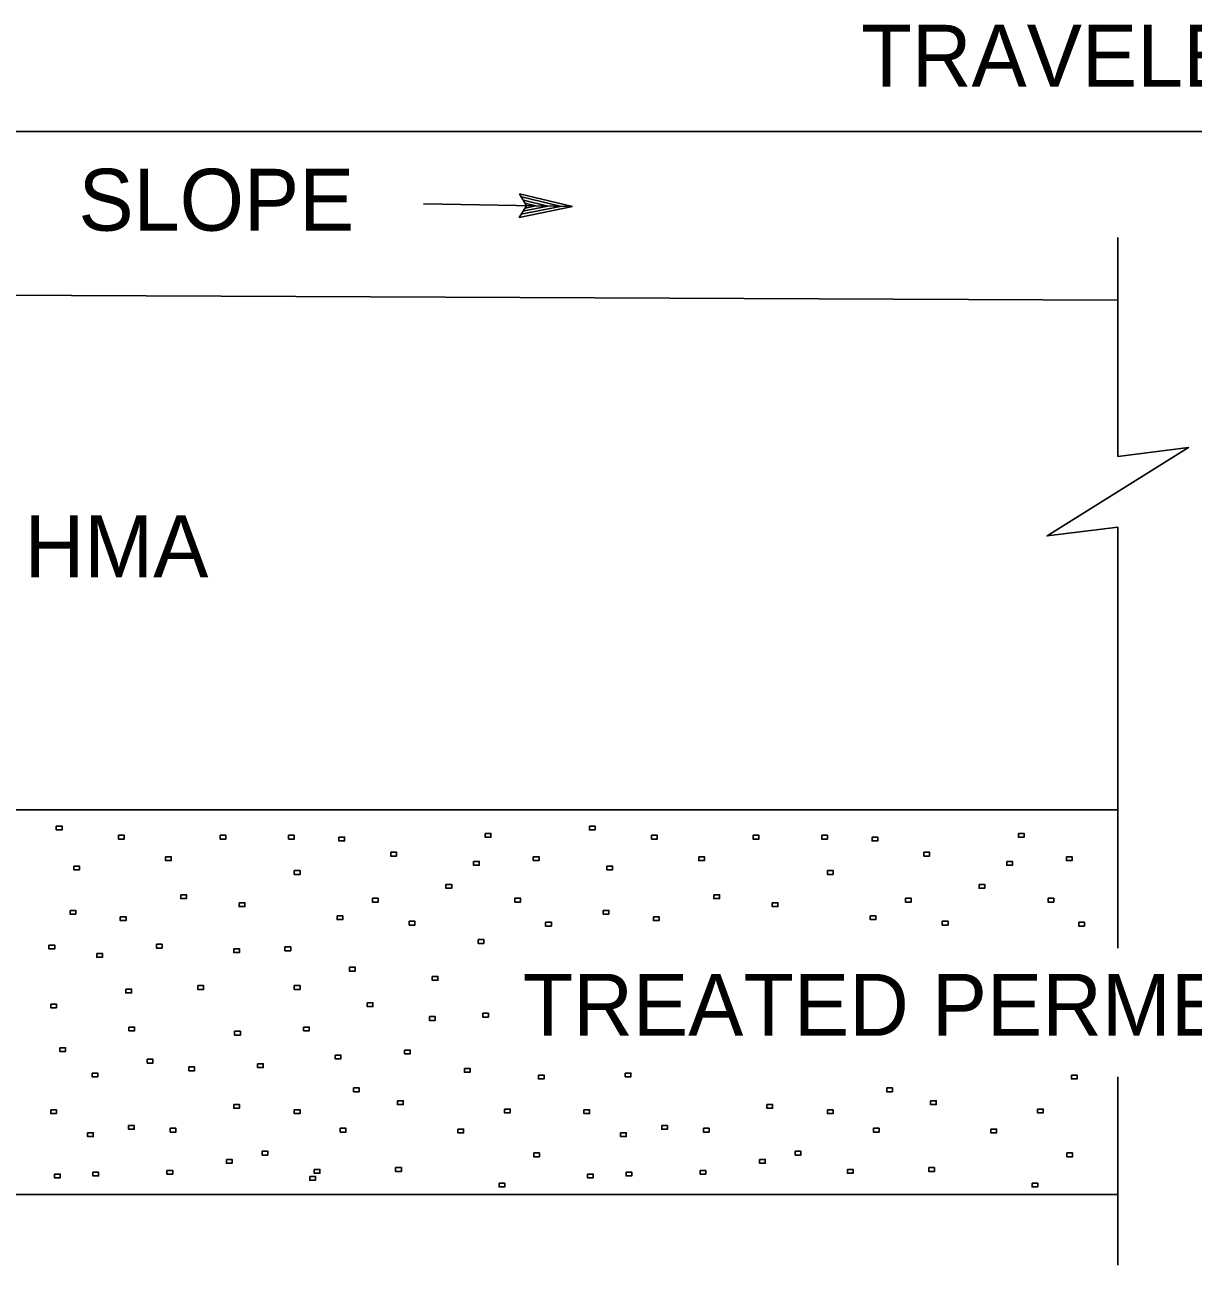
# Model space of a CAD drawing. Extents: x -894 to 866, y -476 to 714.
# Drawn here: x 233.1 to 365.3, y 320.9 to 461.3 of the extents above; entities that cross this region are included whole.
import ezdxf

# ---------------------------------------------------------------- set-up
doc = ezdxf.new("R2010")
doc.units = 0
for name, color, linetype in [('56 Stage 3 Anno', 7, 'Continuous'), ('57 Undefined', 7, 'Continuous'), ('59 Sndwall Anno', 7, 'Continuous'), ('60 Nongeo Data', 7, 'Continuous')]:
    doc.layers.add(name, color=color, linetype=linetype)

msp = doc.modelspace()

# ---------------------------------------------------------------- linework, layer by layer
at = {"layer": '56 Stage 3 Anno'}
for p, q in [((138.1613, 449.1919), (316.3338, 449.1919)), ((316.3338, 449.1919), (453.2922, 449.1919)), ((289.8413, 440.7872), (289.065, 442.1407)), ((289.065, 442.1407), (289.065, 442.1407)), ((289.065, 442.1407), (295.0405, 440.6962)), ((278.1862, 440.9907), (295.0405, 440.6962)), ((295.0405, 440.6962), (289.0181, 439.471)), ((289.0185, 439.471), (289.8413, 440.7872)), ((293.65, 440.7171), (289.2594, 439.8265)), ((289.2752, 441.7812), (293.661, 440.721)), ((292.2783, 440.7466), (289.4429, 440.1698)), ((289.5028, 441.4179), (292.2783, 440.7466)), ((289.6728, 441.0679), (290.8972, 440.7718)), ((290.8972, 440.7718), (289.6839, 440.5253)), ((295.0405, 440.6962), (295.0405, 440.6962)), ((289.0185, 439.4714), (289.0185, 439.4714))]:
    msp.add_line(p, q, dxfattribs=at)
at = {"layer": '59 Sndwall Anno'}
for points in [[(236.6493, 370.6081), (237.2946, 370.6081), (237.2946, 370.1777), (236.6493, 370.1777)], [(296.9728, 370.6081), (297.6181, 370.6081), (297.6181, 370.1777), (296.9728, 370.1777)], [(243.6871, 369.5726), (244.3324, 369.5726), (244.3324, 369.1423), (243.6871, 369.1423)], [(255.1757, 369.5726), (255.8209, 369.5726), (255.8209, 369.1423), (255.1757, 369.1423)], [(262.9378, 369.5726), (263.5831, 369.5726), (263.5831, 369.1423), (262.9378, 369.1423)], [(268.6304, 369.3655), (269.2756, 369.3655), (269.2756, 368.9352), (268.6304, 368.9352)], [(285.1902, 369.7797), (285.8354, 369.7797), (285.8354, 369.3494), (285.1902, 369.3494)], [(304.0106, 369.5726), (304.6559, 369.5726), (304.6559, 369.1423), (304.0106, 369.1423)], [(315.4992, 369.5726), (316.1444, 369.5726), (316.1444, 369.1423), (315.4992, 369.1423)], [(323.2613, 369.5726), (323.9066, 369.5726), (323.9066, 369.1423), (323.2613, 369.1423)], [(328.9539, 369.3655), (329.5991, 369.3655), (329.5991, 368.9352), (328.9539, 368.9352)], [(345.5137, 369.7797), (346.1589, 369.7797), (346.1589, 369.3494), (345.5137, 369.3494)], [(274.5016, 367.6589), (275.1469, 367.6589), (275.1469, 367.2285), (274.5016, 367.2285)], [(334.8251, 367.6589), (335.4704, 367.6589), (335.4704, 367.2285), (334.8251, 367.2285)], [(249.0202, 367.1384), (249.6654, 367.1384), (249.6654, 366.7081), (249.0202, 366.7081)], [(283.8622, 366.6179), (284.5075, 366.6179), (284.5075, 366.1876), (283.8622, 366.1876)], [(290.6228, 367.1384), (291.2681, 367.1384), (291.2681, 366.7081), (290.6228, 366.7081)], [(309.3437, 367.1384), (309.9889, 367.1384), (309.9889, 366.7081), (309.3437, 366.7081)], [(344.1857, 366.6179), (344.831, 366.6179), (344.831, 366.1876), (344.1857, 366.1876)], [(350.9463, 367.1384), (351.5916, 367.1384), (351.5916, 366.7081), (350.9463, 366.7081)], [(238.6198, 366.0974), (239.2651, 366.0974), (239.2651, 365.6671), (238.6198, 365.6671)], [(263.5812, 365.5774), (264.2264, 365.5774), (264.2264, 365.147), (263.5812, 365.147)], [(298.9433, 366.0974), (299.5886, 366.0974), (299.5886, 365.6671), (298.9433, 365.6671)], [(323.9047, 365.5774), (324.5499, 365.5774), (324.5499, 365.147), (323.9047, 365.147)], [(280.7421, 364.0163), (281.3874, 364.0163), (281.3874, 363.586), (280.7421, 363.586)], [(341.0656, 364.0163), (341.7109, 364.0163), (341.7109, 363.586), (341.0656, 363.586)], [(250.7253, 362.8411), (251.3705, 362.8411), (251.3705, 362.4108), (250.7253, 362.4108)], [(272.4217, 362.4553), (273.067, 362.4553), (273.067, 362.025), (272.4217, 362.025)], [(288.5425, 362.4553), (289.1878, 362.4553), (289.1878, 362.025), (288.5425, 362.025)], [(311.0488, 362.8411), (311.694, 362.8411), (311.694, 362.4108), (311.0488, 362.4108)], [(332.7452, 362.4553), (333.3905, 362.4553), (333.3905, 362.025), (332.7452, 362.025)], [(348.866, 362.4553), (349.5113, 362.4553), (349.5113, 362.025), (348.866, 362.025)], [(238.2017, 361.0805), (238.847, 361.0805), (238.847, 360.6502), (238.2017, 360.6502)], [(257.3406, 361.9348), (257.9859, 361.9348), (257.9859, 361.5045), (257.3406, 361.5045)], [(298.5252, 361.0805), (299.1705, 361.0805), (299.1705, 360.6502), (298.5252, 360.6502)], [(317.6641, 361.9348), (318.3094, 361.9348), (318.3094, 361.5045), (317.6641, 361.5045)], [(243.8942, 360.3553), (244.5395, 360.3553), (244.5395, 359.925), (243.8942, 359.925)], [(268.4233, 360.4593), (269.0685, 360.4593), (269.0685, 360.0289), (268.4233, 360.0289)], [(276.5819, 359.8534), (277.2272, 359.8534), (277.2272, 359.423), (276.5819, 359.423)], [(292.0209, 359.7341), (292.6661, 359.7341), (292.6661, 359.3038), (292.0209, 359.3038)], [(304.2177, 360.3553), (304.863, 360.3553), (304.863, 359.925), (304.2177, 359.925)], [(328.7468, 360.4593), (329.392, 360.4593), (329.392, 360.0289), (328.7468, 360.0289)], [(336.9054, 359.8534), (337.5507, 359.8534), (337.5507, 359.423), (336.9054, 359.423)], [(352.3444, 359.7341), (352.9896, 359.7341), (352.9896, 359.3038), (352.3444, 359.3038)], [(235.8214, 357.1451), (236.4666, 357.1451), (236.4666, 356.7148), (235.8214, 356.7148)], [(247.98, 357.2514), (248.6253, 357.2514), (248.6253, 356.8211), (247.98, 356.8211)], [(256.728, 356.7309), (257.3733, 356.7309), (257.3733, 356.3006), (256.728, 356.3006)], [(262.5241, 356.938), (263.1693, 356.938), (263.1693, 356.5077), (262.5241, 356.5077)], [(284.3823, 357.7719), (285.0276, 357.7719), (285.0276, 357.3416), (284.3823, 357.3416)], [(241.2198, 356.2108), (241.8651, 356.2108), (241.8651, 355.7805), (241.2198, 355.7805)], [(269.8217, 354.6498), (270.467, 354.6498), (270.467, 354.2195), (269.8217, 354.2195)], [(279.1819, 353.6093), (279.8272, 353.6093), (279.8272, 353.179), (279.1819, 353.179)], [(252.6603, 352.5683), (253.3056, 352.5683), (253.3056, 352.138), (252.6603, 352.138)], [(263.5812, 352.5683), (264.2264, 352.5683), (264.2264, 352.138), (263.5812, 352.138)], [(244.5151, 352.1742), (245.1603, 352.1742), (245.1603, 351.7439), (244.5151, 351.7439)], [(236.0194, 350.4868), (236.6647, 350.4868), (236.6647, 350.0565), (236.0194, 350.0565)], [(271.8386, 350.6207), (272.4839, 350.6207), (272.4839, 350.1904), (271.8386, 350.1904)], [(284.9024, 349.4463), (285.5476, 349.4463), (285.5476, 349.016), (284.9024, 349.016)], [(278.8768, 349.0672), (279.5221, 349.0672), (279.5221, 348.6368), (278.8768, 348.6368)], [(244.8599, 347.8853), (245.5052, 347.8853), (245.5052, 347.455), (244.8599, 347.455)], [(256.8316, 347.4101), (257.4768, 347.4101), (257.4768, 346.9798), (256.8316, 346.9798)], [(264.6213, 347.8853), (265.2666, 347.8853), (265.2666, 347.455), (264.6213, 347.455)], [(237.0635, 345.5459), (237.7088, 345.5459), (237.7088, 345.1156), (237.0635, 345.1156)], [(276.0618, 345.2833), (276.7071, 345.2833), (276.7071, 344.853), (276.0618, 344.853)], [(246.9402, 344.2428), (247.5855, 344.2428), (247.5855, 343.8124), (246.9402, 343.8124)], [(268.2162, 344.7176), (268.8615, 344.7176), (268.8615, 344.2872), (268.2162, 344.2872)], [(240.6997, 342.6817), (241.345, 342.6817), (241.345, 342.2514), (240.6997, 342.2514)], [(251.6568, 343.3711), (252.302, 343.3711), (252.302, 342.9408), (251.6568, 342.9408)], [(259.4209, 343.7223), (260.0662, 343.7223), (260.0662, 343.292), (259.4209, 343.292)], [(282.8225, 343.2018), (283.4677, 343.2018), (283.4677, 342.7715), (282.8225, 342.7715)], [(291.1929, 342.4392), (291.8382, 342.4392), (291.8382, 342.0089), (291.1929, 342.0089)], [(301.0232, 342.6817), (301.6685, 342.6817), (301.6685, 342.2514), (301.0232, 342.2514)], [(351.5164, 342.4392), (352.1617, 342.4392), (352.1617, 342.0089), (351.5164, 342.0089)], [(270.2863, 340.9892), (270.9315, 340.9892), (270.9315, 340.5589), (270.2863, 340.5589)], [(330.6098, 340.9892), (331.255, 340.9892), (331.255, 340.5589), (330.6098, 340.5589)], [(236.0194, 338.5188), (236.6647, 338.5188), (236.6647, 338.0884), (236.0194, 338.0884)], [(256.728, 339.1251), (257.3733, 339.1251), (257.3733, 338.6947), (256.728, 338.6947)], [(263.5812, 338.5188), (264.2264, 338.5188), (264.2264, 338.0884), (263.5812, 338.0884)], [(275.2544, 339.5396), (275.8996, 339.5396), (275.8996, 339.1093), (275.2544, 339.1093)], [(287.3634, 338.6073), (288.0087, 338.6073), (288.0087, 338.177), (287.3634, 338.177)], [(296.3429, 338.5188), (296.9882, 338.5188), (296.9882, 338.0884), (296.3429, 338.0884)], [(317.0515, 339.1251), (317.6968, 339.1251), (317.6968, 338.6947), (317.0515, 338.6947)], [(323.9047, 338.5188), (324.5499, 338.5188), (324.5499, 338.0884), (323.9047, 338.0884)], [(335.5779, 339.5396), (336.2231, 339.5396), (336.2231, 339.1093), (335.5779, 339.1093)], [(347.6869, 338.6073), (348.3322, 338.6073), (348.3322, 338.177), (347.6869, 338.177)], [(240.1796, 335.9172), (240.8249, 335.9172), (240.8249, 335.4869), (240.1796, 335.4869)], [(244.8257, 336.7432), (245.471, 336.7432), (245.471, 336.3129), (244.8257, 336.3129)], [(249.5402, 336.4373), (250.1855, 336.4373), (250.1855, 336.0069), (249.5402, 336.0069)], [(268.7815, 336.4373), (269.4268, 336.4373), (269.4268, 336.0069), (268.7815, 336.0069)], [(282.0851, 336.329), (282.7303, 336.329), (282.7303, 335.8987), (282.0851, 335.8987)], [(300.5031, 335.9172), (301.1484, 335.9172), (301.1484, 335.4869), (300.5031, 335.4869)], [(305.1492, 336.7432), (305.7945, 336.7432), (305.7945, 336.3129), (305.1492, 336.3129)], [(309.8637, 336.4373), (310.509, 336.4373), (310.509, 336.0069), (309.8637, 336.0069)], [(329.105, 336.4373), (329.7503, 336.4373), (329.7503, 336.0069), (329.105, 336.0069)], [(342.4086, 336.329), (343.0538, 336.329), (343.0538, 335.8987), (342.4086, 335.8987)], [(255.9001, 332.9117), (256.5453, 332.9117), (256.5453, 332.4814), (255.9001, 332.4814)], [(259.941, 333.8357), (260.5863, 333.8357), (260.5863, 333.4054), (259.941, 333.4054)], [(290.6756, 333.6365), (291.3209, 333.6365), (291.3209, 333.2062), (290.6756, 333.2062)], [(316.2236, 332.9117), (316.8688, 332.9117), (316.8688, 332.4814), (316.2236, 332.4814)], [(320.2645, 333.8357), (320.9098, 333.8357), (320.9098, 333.4054), (320.2645, 333.4054)], [(350.9991, 333.6365), (351.6444, 333.6365), (351.6444, 333.2062), (350.9991, 333.2062)], [(236.4422, 331.2546), (237.0875, 331.2546), (237.0875, 330.8243), (236.4422, 330.8243)], [(240.7895, 331.4617), (241.4347, 331.4617), (241.4347, 331.0314), (240.7895, 331.0314)], [(249.1725, 331.6688), (249.8178, 331.6688), (249.8178, 331.2385), (249.1725, 331.2385)], [(265.8359, 331.7723), (266.4811, 331.7723), (266.4811, 331.342), (265.8359, 331.342)], [(275.0473, 331.9794), (275.6925, 331.9794), (275.6925, 331.5491), (275.0473, 331.5491)], [(296.7657, 331.2546), (297.411, 331.2546), (297.411, 330.8243), (296.7657, 330.8243)], [(301.113, 331.4617), (301.7582, 331.4617), (301.7582, 331.0314), (301.113, 331.0314)], [(309.496, 331.6688), (310.1413, 331.6688), (310.1413, 331.2385), (309.496, 331.2385)], [(326.1594, 331.7723), (326.8046, 331.7723), (326.8046, 331.342), (326.1594, 331.342)], [(335.3708, 331.9794), (336.016, 331.9794), (336.016, 331.5491), (335.3708, 331.5491)], [(265.3304, 330.9845), (265.9756, 330.9845), (265.9756, 330.5542), (265.3304, 330.5542)], [(286.7425, 330.2188), (287.3878, 330.2188), (287.3878, 329.7885), (286.7425, 329.7885)], [(347.066, 330.2188), (347.7113, 330.2188), (347.7113, 329.7885), (347.066, 329.7885)]]:
    msp.add_lwpolyline(points, close=True, dxfattribs=at)
at = {"layer": '60 Nongeo Data'}
for p, q in [((356.7648, 412.4355), (356.7648, 437.2048)), ((138.0723, 431.1103), (356.7648, 430.0914)), ((356.7648, 356.7849), (356.7648, 404.4356)), ((-32.5301, 372.4407), (356.7648, 372.4407)), ((356.7648, 320.9412), (356.7648, 342.2565)), ((44.3686, 328.9412), (356.7648, 328.9412))]:
    msp.add_line(p, q, dxfattribs=at)
msp.add_lwpolyline([(356.7648, 412.4355), (364.7648, 413.4355), (348.7648, 403.4356), (356.7648, 404.4356)], dxfattribs=at)

# ---------------------------------------------------------------- texts
at = {"layer": '57 Undefined'}
for s, p in [('TRAVELED WAY', (327.7346, 454.2541)), ('SLOPE', (239.158, 437.9668)), ('HMA', (233.0596, 398.7643)), ('TREATED PERMEABLE BASE', (289.426, 346.8955))]:
    msp.add_text(s, height=7, dxfattribs=at).set_placement(p)

doc.saveas('drawing.dxf')
